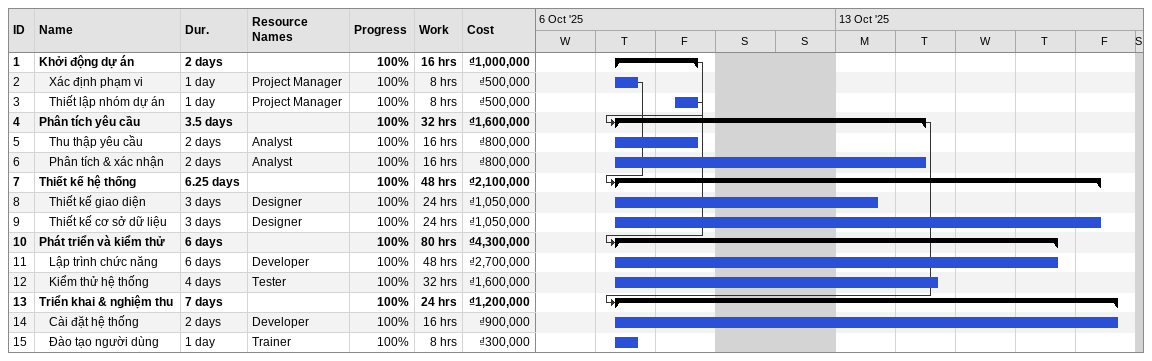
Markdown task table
| ID | Level | Task | Duration | Start | Finish | Predecessors | Resources | % complete | Work (h) | Cost (₫) |
|---|---|---|---|---|---|---|---|---|---|---|
| 1 | 1 | **Khởi động dự án** | 2d | 2025-10-09 | 2025-10-10 |  |  | 100 | 16 | 1000000 |
| 2 | 2 | Xác định phạm vi | 1d | 2025-10-09 | 2025-10-09 |  | Project Manager | 100 | 8 | 500000 |
| 3 | 2 | Thiết lập nhóm dự án | 1d | 2025-10-10 | 2025-10-10 |  | Project Manager | 100 | 8 | 500000 |
| 4 | 1 | **Phân tích yêu cầu** | 3.5d | 2025-10-09 | 2025-10-14 | 1 |  | 100 | 32 | 1600000 |
| 5 | 2 | Thu thập yêu cầu | 2d | 2025-10-09 | 2025-10-10 |  | Analyst | 100 | 16 | 800000 |
| 6 | 2 | Phân tích & xác nhận | 2d | 2025-10-09 | 2025-10-14 |  | Analyst | 100 | 16 | 800000 |
| 7 | 1 | **Thiết kế hệ thống** | 6.25d | 2025-10-09 | 2025-10-17 | 2 |  | 100 | 48 | 2100000 |
| 8 | 2 | Thiết kế giao diện | 3d | 2025-10-09 | 2025-10-13 |  | Designer | 100 | 24 | 1050000 |
| 9 | 2 | Thiết kế cơ sở dữ liệu | 3d | 2025-10-09 | 2025-10-17 |  | Designer | 100 | 24 | 1050000 |
| 10 | 1 | **Phát triển và kiểm thử** | 6d | 2025-10-09 | 2025-10-16 | 3 |  | 100 | 80 | 4300000 |
| 11 | 2 | Lập trình chức năng | 6d | 2025-10-09 | 2025-10-16 |  | Developer | 100 | 48 | 2700000 |
| 12 | 2 | Kiểm thử hệ thống | 4d | 2025-10-09 | 2025-10-14 |  | Tester | 100 | 32 | 1600000 |
| 13 | 1 | **Triển khai & nghiệm thu** | 7d | 2025-10-09 | 2025-10-17 | 4 |  | 100 | 24 | 1200000 |
| 14 | 2 | Cài đặt hệ thống | 2d | 2025-10-09 | 2025-10-17 |  | Developer | 100 | 16 | 900000 |
| 15 | 2 | Đào tạo người dùng | 1d | 2025-10-09 | 2025-10-09 |  | Trainer | 100 | 8 | 300000 |
